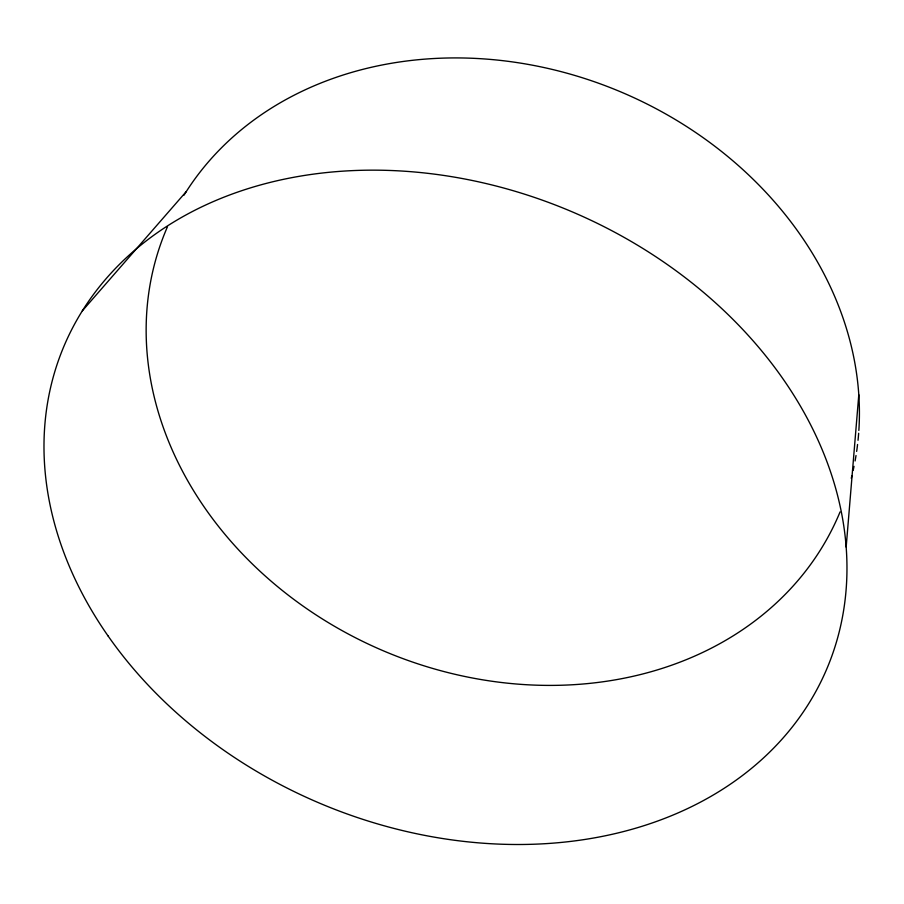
<?xml version="1.0" encoding="UTF-8"?>
<svg xmlns="http://www.w3.org/2000/svg" width="904" height="904" viewBox="0 0 904 904"><rect width="100%" height="100%" fill="white"/><g stroke="black" fill="none" stroke-linecap="round" stroke-linejoin="round"><path stroke-width="1.36" d="M846.167 547.067L858.8 394.777M82.332 310.852L186.247 191.591M840.065 511.913A365.284 303.631 22.9 0 1 384.064 651.117A365.284 303.631 22.9 0 1 167.5 226.689M183.987 195.207A365.284 303.631 22.9 0 1 594.595 81.823A365.284 303.631 22.9 0 1 858.856 430.44M858.664 433.265A365.284 303.631 22.9 0 1 858.032 440.293M857.568 444.474A365.284 303.631 22.9 0 1 856.653 451.401M856.02 455.526A365.284 303.631 22.9 0 1 855.082 460.972M854.02 466.362A365.284 303.631 22.9 0 1 853.161 470.374M851.93 475.651A365.284 303.631 22.9 0 1 851.263 478.272M108.039 635.907A414.145 321.508 22.9 0 0 802.605 712.985A414.145 321.508 22.9 0 0 425.773 173.105A414.145 321.508 22.9 0 0 108.039 635.907"/></g></svg>
